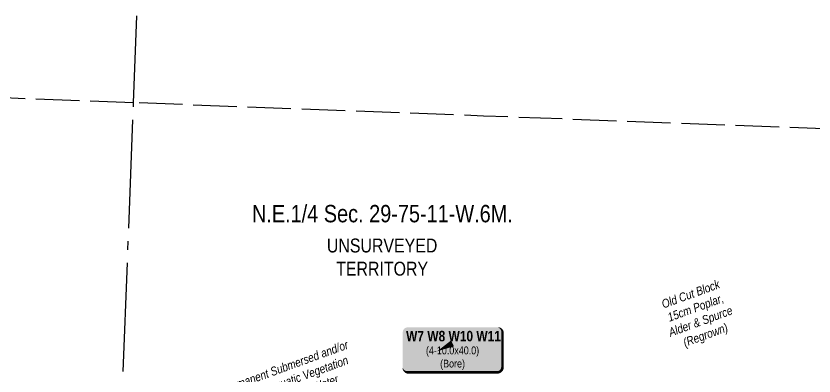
# Model space of a CAD drawing. Extents: x 328899 to 333357, y 6155734 to 6158534.
# Drawn here: x 331490 to 332409, y 6157150 to 6157564 of the extents above; entities that cross this region are included whole.
import ezdxf
from ezdxf.enums import TextEntityAlignment as Align

# ---------------------------------------------------------------- set-up
doc = ezdxf.new("R2010")
doc.units = 0
doc.header["$LTSCALE"] = 5
doc.linetypes.add('foc-QUARTERLINE', pattern=[33, 25, -3, 2, -3])
doc.linetypes.add('foc-UNSURVEYED', pattern=[12.5, 10, -2.5])
for name, color, linetype in [('C-SYMBOL', 7, 'Continuous'), ('L-QSEC', 8, 'foc-QUARTERLINE'), ('L-UNS-T', 3, 'Continuous'), ('L-USEC', 7, 'foc-UNSURVEYED'), ('P-TEMP-BLOCKS', 250, 'Continuous'), ('T-BUSH-T', 110, 'Continuous'), ('WETLAND-T', 146, 'Continuous')]:
    doc.layers.add(name, color=color, linetype=linetype)
doc.styles.add('175L', font='ARIALN.TTF', dxfattribs={"height": 20})
doc.styles.add('80', font='ARIALN.TTF', dxfattribs={"height": 10})
doc.styles.add('80L', font='ARIALN.TTF', dxfattribs={"height": 10})
doc.styles.add('80LS', font='ARIALNI.TTF', dxfattribs={"height": 10})
doc.styles.add('BOLD', font='ARIALNB.TTF')

# ---------------------------------------------------------------- blocks, each defined once
blk = doc.blocks.new('*U72')
at = {"true_color": 0x99e6ff}
h = blk.add_hatch(color=141, dxfattribs=at)
edge = h.paths.add_edge_path()
edge.add_line((-51.5, -33.38), (51.5, -33.38))
edge.add_arc((51.5, -27.38), 6, 270, 360)
edge.add_line((57.5, -27.38), (57.5, 12.5))
edge.add_arc((51.5, 12.5), 6, 0, 90)
edge.add_line((51.5, 18.5), (-51.5, 18.5))
edge.add_arc((-51.5, 12.5), 6, 90, 180)
edge.add_line((-57.5, 12.5), (-57.5, -27.38))
edge.add_arc((-51.5, -27.38), 6, 180, 270)
at = {"color": 250, "flags": 128}
blk.add_lwpolyline([(-51.5, -33.38, 3, 3, 0), (51.5, -33.38, 3, 3, 0.414214), (57.5, -27.38, 3, 3, 0), (57.5, 12.5, 3, 0, 0.414214), (51.5, 18.5, 0, 0, 0), (-51.5, 18.5, 0, 0, 0.414214), (-57.5, 12.5, 0, 0, 0), (-57.5, -27.38, 0, 3, 0.414214)], format="xyseb", close=True, dxfattribs=at)
at = {"flags": 128}
blk.add_lwpolyline([(-17.86, -9.18, 0, 7.5, 0), (0, 0, 0, 0, 0)], format="xyseb", dxfattribs=at)
at = {"color": 250}
for tag, p, height, style in [('TEMP_AREA_W1_001', (-9.21, 2.24), 12, 'BOLD'), ('ENTER_TEXT_001', (-30.66, -12.62), 9, '80')]:
    blk.add_attdef(tag, p, '', height=height, dxfattribs=dict(at, style=style))

msp = doc.modelspace()

# ---------------------------------------------------------------- linework, layer by layer
at = {"layer": 'L-QSEC', "flags": 128}
for points in [[(331625.412, 6157464.369), (331629.254, 6157564.276)], [(331594.5, 6156660.46), (331625.412, 6157464.369)]]:
    msp.add_lwpolyline(points, dxfattribs=at)
at = {"layer": 'L-USEC', "flags": 128}
for points in [[(331625.412, 6157464.369), (331222.513, 6157479.578), (331222.513, 6157479.578), (330819.616, 6157494.788)], [(332431.205, 6157433.956), (332028.308, 6157449.163), (331625.412, 6157464.369)]]:
    msp.add_lwpolyline(points, dxfattribs=at)

# ---------------------------------------------------------------- block references
at = {"layer": 'P-TEMP-BLOCKS'}
ref = msp.add_blockref('*U72', (331992.758, 6157187.529), dxfattribs=dict(at, xscale=0.99980356, yscale=0.99980356, zscale=0.99980356))
ref.add_attrib('TEMP_AREA_W1_001', 'W7 W8 W10 W11', (331939.247, 6157189.875), dxfattribs={"layer": '0', "color": 250, "height": 11.99764, "style": 'BOLD'})
ref.add_attrib('ENTER_TEXT_001', '(4-10.0x40.0)', (331962.105, 6157174.908), dxfattribs={"layer": '0', "color": 250, "height": 8.99823, "style": '80'})
ref.add_attrib('ENTER_TEXT_002', '(Bore)', (331978.444, 6157159.758), dxfattribs={"layer": '0', "color": 250, "height": 8.9982, "style": '80'})

# ---------------------------------------------------------------- texts
at = {"layer": 'C-SYMBOL', "color": 3, "style": '175L'}
msp.add_text('N.E.1/4 Sec. 29-75-11-W.6M.', height=19.99609, dxfattribs=at).set_placement((331911.96, 6157320.825), align=Align.BOTTOM_CENTER)
at = {"layer": 'L-UNS-T', "color": 3, "insert": (331911.635, 6157286.658), "char_height": 15.99688, "attachment_point": 5, "style": '80L'}
msp.add_mtext_dynamic_manual_height_columns('UNSURVEYED TERRITORY', width=126.41375, gutter_width=47.5, heights=[0], dxfattribs=at)
at = {"layer": 'T-BUSH-T', "insert": (332265.2, 6157248.941), "char_height": 9.99805, "width": 88.31604, "attachment_point": 2, "rotation": 20, "style": '80LS'}
msp.add_mtext('{\\C48;Old Cut Block}\\P15cm Poplar, Alder & Spurce\\P(Regrown)', dxfattribs=at)
at = {"layer": 'WETLAND-T', "insert": (331725.775, 6157138.726), "char_height": 9.99804, "attachment_point": 1, "rotation": 20, "style": '80L'}
msp.add_mtext_dynamic_manual_height_columns('\\pi0.29892;{\\fArial Narrow|b0|i1|c0|p34;Permanent Submersed and/or \\P\\pi7.64059;Floating Aquatic Vegetation \\P\\pi24.65634;Shallow Open Water}', width=154.53758, gutter_width=50, heights=[0], dxfattribs=at)

doc.saveas('drawing.dxf')
